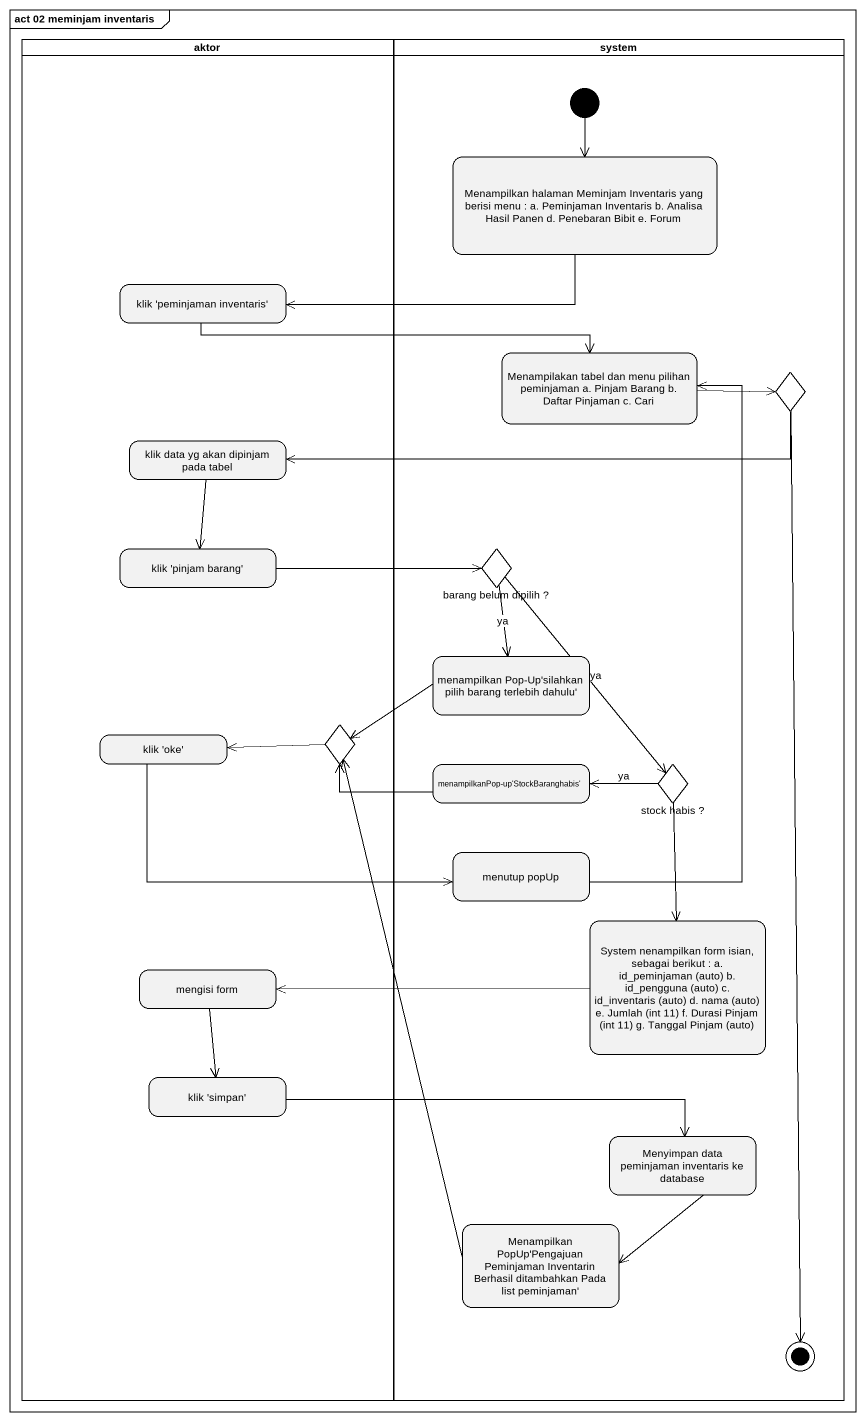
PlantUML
@startuml
mainframe act 02 meminjam inventaris
hide empty description
state aktor <<partition>> {
  state "klik 'peminjaman inventaris'" as klik_peminjaman_inventaris
  state "klik data yg akan dipinjam pada tabel" as klik_data_yg_akan_dipinjam
  state "klik 'pinjam barang'" as klik_pinjam_barang
  state "klik 'oke'" as klik_oke
  state choice2 <<choice>>
  state "mengisi form" as mengisi_form
  state "klik 'simpan'" as klik_simpan
}
state system <<partition>> {
  state "Menampilkan halaman Meminjam Inventaris yang berisi menu : a. Peminjaman Inventaris b. Analisa Hasil Panen d. Penebaran Bibit e. Forum" as Menampilkan_halaman
  state "Menampilakan tabel dan menu pilihan peminjaman a. Pinjam Barang b. Daftar Pinjaman c. Cari" as Menampilakan_tabel_dan_menu
  state choice1 <<choice>>
  state "barang belum dipilih ?" as barang_belum_dipilih <<choice>>
  state "menampilkan Pop-Up'silahkan pilih barang terlebih dahulu'" as menampilkan_Pop_Up_silahkan
  state "menampilkanPop-up'StockBaranghabis'" as menampilkanPop_up
  state "stock habis ?" as stock_habis <<choice>>
  state "menutup popUp" as menutup_popUp
  state "System nenampilkan form isian, sebagai berikut : a. id_peminjaman (auto) b. id_pengguna (auto) c. id_inventaris (auto) d. nama (auto) e. Jumlah (int 11) f. Durasi Pinjam (int 11) g. Tanggal Pinjam (auto)" as System_nenampilkan_form
  state "Menyimpan data peminjaman inventaris ke database" as Menyimpan_data_peminjaman
  state "Menampilkan PopUp'Pengajuan Peminjaman Inventarin Berhasil ditambahkan Pada list peminjaman'" as Menampilkan_PopUp_Pengajuan
  [*] --> Menampilkan_halaman
  choice1 --> [*]
}
Menampilkan_halaman -left-> klik_peminjaman_inventaris
klik_peminjaman_inventaris -right-> Menampilakan_tabel_dan_menu
Menampilakan_tabel_dan_menu -right-> choice1
choice1 -left-> klik_data_yg_akan_dipinjam
klik_data_yg_akan_dipinjam --> klik_pinjam_barang
klik_pinjam_barang -right-> barang_belum_dipilih
barang_belum_dipilih --> menampilkan_Pop_Up_silahkan : ya
barang_belum_dipilih --> stock_habis : ya
menampilkan_Pop_Up_silahkan -left-> choice2
klik_oke -right-> menutup_popUp
choice2 -left-> klik_oke
menampilkanPop_up -left-> choice2
stock_habis -left-> menampilkanPop_up : ya
stock_habis --> System_nenampilkan_form
menutup_popUp -up-> Menampilakan_tabel_dan_menu
System_nenampilkan_form -left-> mengisi_form
mengisi_form --> klik_simpan
klik_simpan -right-> Menyimpan_data_peminjaman
Menyimpan_data_peminjaman --> Menampilkan_PopUp_Pengajuan
Menampilkan_PopUp_Pengajuan -up-> choice2
@enduml
